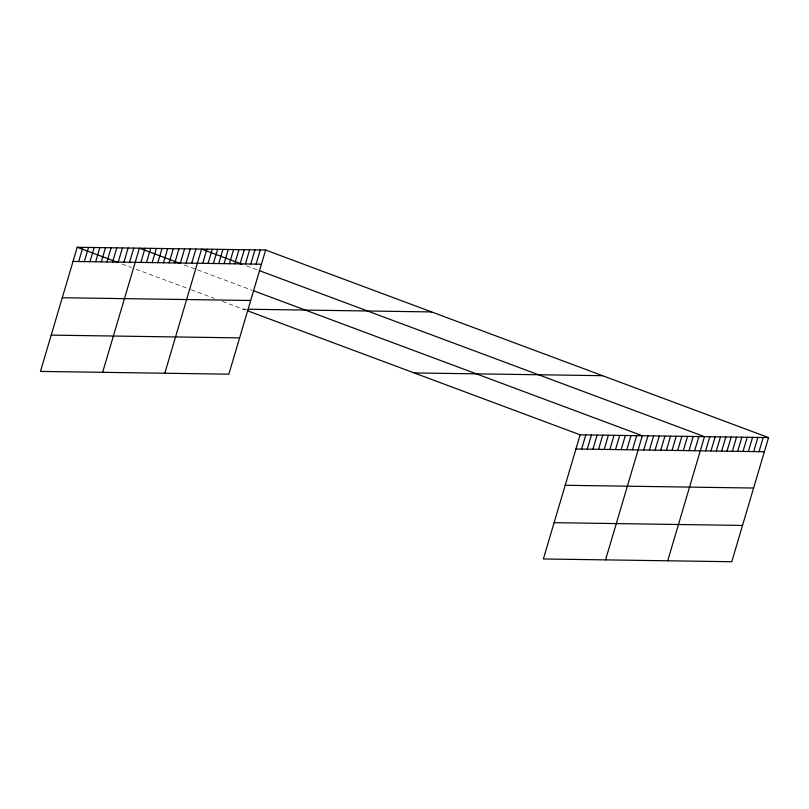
<?xml version="1.0" encoding="UTF-8"?>
<svg xmlns="http://www.w3.org/2000/svg" width="809" height="809" viewBox="0 0 809 809"><rect width="100%" height="100%" fill="white"/><g stroke="black" fill="none" stroke-linecap="round" stroke-linejoin="round"><path stroke-width="0.61" stroke-dasharray="4.04 3.03" d="M243.185 309.169L247.706 309.23M246.523 265.858L258.051 270.155M184.341 264.947L252.347 290.31M122.169 264.037L131.392 267.476M136.003 269.195L190.166 289.4M191.318 289.824L214.375 298.42M222.435 301.433L245.42 309.999"/><path stroke-width="1.21" d="M265.635 250.032L77.219 247.271L40.45 371.412L228.856 374.173L265.635 250.032L768.55 437.588L731.781 561.729L543.365 558.968L580.144 434.827L768.55 437.588M78.675 261.519L82.872 247.362M84.328 261.6L88.525 247.443M89.981 261.681L94.178 247.524M95.634 261.772L99.831 247.605M101.287 261.853L105.483 247.685M106.94 261.934L111.136 247.776M112.593 262.015L116.789 247.857M118.245 262.096L122.442 247.938M123.898 262.187L128.095 248.019M129.551 262.268L133.748 248.1M102.622 372.322L139.401 248.181L179.74 263.228M140.857 262.429L145.054 248.272M146.51 262.51L150.696 248.353M152.163 262.591L156.349 248.434M157.816 262.682L162.002 248.515M163.458 262.763L167.655 248.596M169.111 262.844L173.308 248.687M174.764 262.925L178.961 248.767M180.417 263.006L184.614 248.848M186.07 263.097L190.267 248.929M191.723 263.178L195.92 249.01M164.803 373.232L201.572 249.091L241.911 264.138M202.715 263.34L206.912 249.172M208.055 263.41L212.251 249.253M213.394 263.491L217.591 249.334M218.733 263.572L222.93 249.405M224.073 263.653L228.259 249.485M229.402 263.724L233.599 249.566M234.741 263.805L238.938 249.637M240.081 263.886L244.278 249.718M245.42 263.956L249.617 249.799M250.76 264.037L254.956 249.88M256.099 264.118L260.296 249.951M581.6 449.076L585.787 434.908M587.253 449.157L591.44 434.999M592.906 449.238L597.093 435.08M598.549 449.319L602.745 435.161M604.202 449.41L608.398 435.242M609.855 449.491L614.051 435.323M615.507 449.571L619.704 435.404M621.16 449.652L625.357 435.495M626.813 449.733L631.01 435.576M632.466 449.814L636.663 435.657M605.547 559.879L642.316 435.738L253.5 290.734M643.772 449.986L647.969 435.818M649.425 450.067L653.621 435.909M655.078 450.148L659.274 435.99M660.731 450.229L664.927 436.071M666.383 450.32L670.58 436.152M672.036 450.401L676.233 436.233M677.689 450.482L681.886 436.314M683.342 450.562L687.529 436.405M688.995 450.643L693.182 436.486M694.648 450.724L698.834 436.567M667.718 560.789L704.487 436.648L259.193 270.59M705.63 450.886L709.827 436.729M710.969 450.967L715.166 436.809M716.309 451.048L720.506 436.88M721.648 451.129L725.845 436.961M726.988 451.2L731.184 437.042M732.327 451.28L736.524 437.123M737.666 451.361L741.863 437.194M743.006 451.432L747.192 437.275M748.335 451.513L752.532 437.356M753.675 451.594L757.871 437.426M759.014 451.675L763.211 437.507M73.022 261.438L261.438 264.199M62.273 297.732L250.689 300.483M248.838 309.25L431.591 311.93M51.2 335.118L239.616 337.879M414.178 372.939L602.584 375.689M575.947 448.995L764.353 451.746M565.198 485.279L753.604 488.039M554.114 522.675L742.531 525.435M77.219 247.271L117.558 262.318M247.655 310.838L580.144 434.827"/></g></svg>
